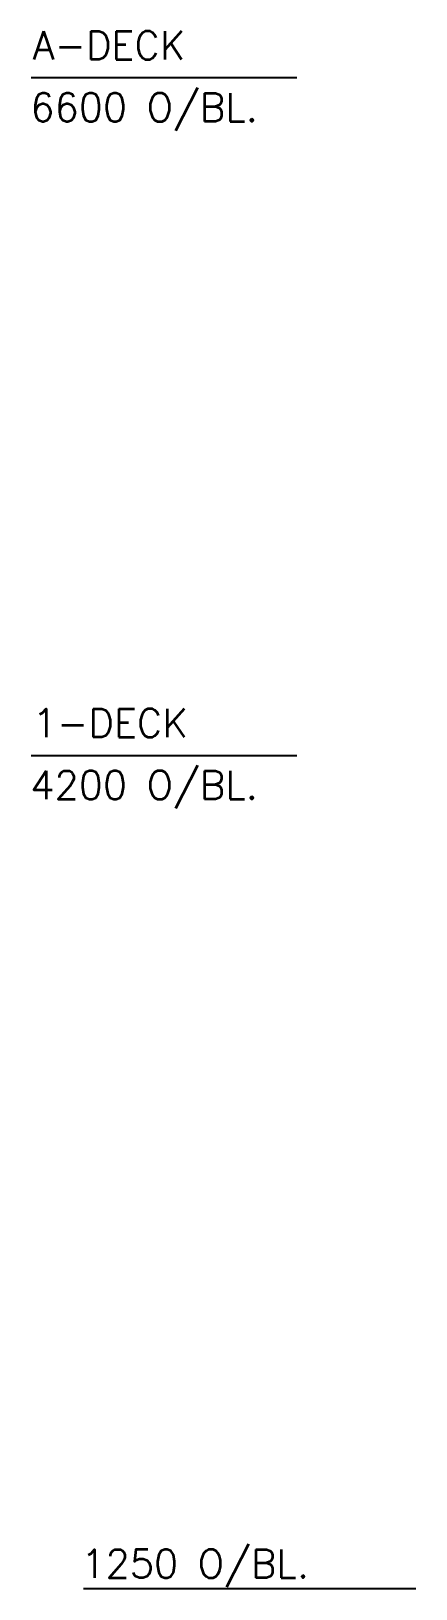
# Model space of a CAD drawing. Extents: x 53504 to 217282, y 25397 to 142583.
# Drawn here: x 177355 to 178717, y 117445 to 122961 of the extents above; entities that cross this region are included whole.
import ezdxf

# ---------------------------------------------------------------- set-up
doc = ezdxf.new("R2010")
doc.units = 0
doc.header["$LTSCALE"] = 250
doc.layers.add('S0DIM', color=2, linetype='CONTINUOUS')
doc.layers.add('S0TX2', color=2, linetype='CONTINUOUS')
doc.styles.add('ROMANS', font='romans', dxfattribs={"height": 100})

msp = doc.modelspace()

# ---------------------------------------------------------------- linework, layer by layer
at = {"layer": 'S0DIM', "color": 0}
for points in [[(178296.21, 122795.303), (177355.433, 122795.303)], [(178296.211, 120395.303), (177355.433, 120395.303)], [(178717.022, 117445.304), (177540.471, 117445.304)]]:
    msp.add_lwpolyline(points, dxfattribs=at)

# ---------------------------------------------------------------- texts
at = {"layer": 'S0TX2', "color": 0, "style": 'ROMANS'}
for s, p in [('A-DECK', (177360.88, 122861.019)), ('6600 O/BL.', (177352.327, 122641.549)), ('1-DECK', (177360.88, 120461.019)), ('4200 O/BL.', (177352.327, 120241.549)), ('1250 O/BL.', (177533.025, 117484.723))]:
    msp.add_text(s, height=100, dxfattribs=at).set_placement(p)

doc.saveas('drawing.dxf')
